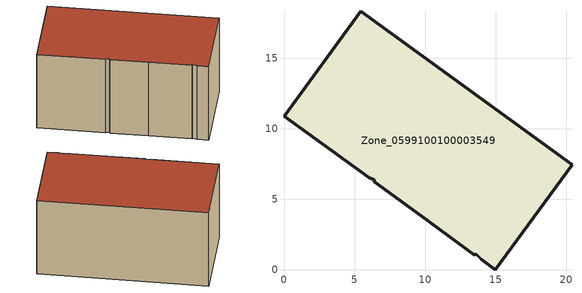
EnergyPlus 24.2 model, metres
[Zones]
Zone_0599100100003549
 floor ground (C_G): 6.05,6.54 0,10.89 5.43,18.35 20.41,7.47 14.99,0 13.97,0.74 13.59,1.13 13.54,1.06 9.77,3.79 6.39,6.25 6.41,6.4 z0
 wall outside (C_F): 14.99,0 20.41,7.47 5.43,18.35 0,10.89 6.05,6.54 6.41,6.4 6.39,6.25 9.77,3.79 13.54,1.06 13.59,1.13 13.97,0.74 14.99,0 z0:9.51
 roof outside (C_R): 0,10.89 6.05,6.54 6.41,6.4 6.39,6.25 9.77,3.79 13.54,1.06 13.59,1.13 13.97,0.74 14.99,0 20.41,7.47 5.43,18.35 z9.51
[BUILDING]
Pand.0599100100003549: North Axis=0; Terrain=City; Loads Convergence Tolerance Value=0.04; Temperature Convergence Tolerance Value=0.4; Solar Distribution=FullExterior; Maximum Number of Warmup Days=25; Minimum Number of Warmup Days=1
[Site:Location]
Rotterdam.The.Hague.AP_ZH_NLD Design_Conditions: Latitude=51.96; Longitude=4.45; Time Zone=1; Elevation=-4.5
[SITE:GROUNDTEMPERATURE:BUILDINGSURFACE]
18, 18, 18, 18, 18, 18, 18, 18, 18, 18, 18, 18
[MATERIAL] Thermal Absorptance=0.9; Solar Absorptance=0.7; Visible Absorptance=0.7
Name | Roughness | Thickness | Conductivity | Density | Specific Heat
G.D.2006-2014 | MediumSmooth | 0.15 | 0.06 | 540 | 1210
F.D.2006-2014 | Rough | 0.3 | 0.12 | 1920 | 840
R.D.2006-2014 | MediumRough | 0.2 | 0.08 | 1500 | 1000
[CONSTRUCTION]
C_G: G.D.2006-2014
C_F: F.D.2006-2014
C_R: R.D.2006-2014
[ZONE]
Zone_0599100100003549: Type=1; Multiplier=1; Ceiling Height=Autocalculate; Volume=Autocalculate; Floor Area=autocalculate; Part of Total Floor Area=Yes
[ZONEINFILTRATION:DESIGNFLOWRATE]
Infil_Zone_0599100100003549: Zone or ZoneList or Space or SpaceList=Zone_0599100100003549; Schedule=AlwaysOn; Design Flow Rate Calculation Method=Flow/Area; Flow Rate per Floor Area=0.0021; Constant Term Coefficient=1; Temperature Term Coefficient=0; Velocity Term Coefficient=0; Velocity Squared Term Coefficient=0
[HVACTEMPLATE:ZONE:IDEALLOADSAIRSYSTEM]
Zone_0599100100003549: Maximum Heating Supply Air Temperature=50; Minimum Cooling Supply Air Temperature=13; Maximum Heating Supply Air Humidity Ratio=0.0156; Minimum Cooling Supply Air Humidity Ratio=0.0077; Heating Limit=NoLimit; Cooling Limit=NoLimit; Dehumidification Control Type=ConstantSensibleHeatRatio; Cooling Sensible Heat Ratio=0.7; Dehumidification Setpoint=60; Humidification Control Type=None; Humidification Setpoint=30; Outdoor Air Method=None; Outdoor Air Flow Rate per Person=0.00944; Outdoor Air Flow Rate per Zone Floor Area=0; Outdoor Air Flow Rate per Zone=0; Demand Controlled Ventilation Type=None; Outdoor Air Economizer Type=NoEconomizer; Heat Recovery Type=None; Sensible Heat Recovery Effectiveness=0.7; Latent Heat Recovery Effectiveness=0.65
[ZONECONTROL:THERMOSTAT]
ThermostatControl_Zone_0599100100003549: Zone or ZoneList=Zone_0599100100003549; Control Type Schedule=DualSetpointControlType; Control 1=Thermostat_Zone_0599100100003549; Temperature Difference Between Cutout And Setpoint=0
[THERMOSTATSETPOINT:DUALSETPOINT]
Thermostat_Zone_0599100100003549: Heating Setpoint Temperature Schedule=HeatingSetpoint_Zone_0599100100003549; Cooling Setpoint Temperature Schedule=CoolingSetpoint_Zone_0599100100003549
[SCHEDULE:COMPACT]
HeatingSetpoint_Zone_0599100100003549: Through: 12/31, For: AllDays, Until: 24:00, 21
CoolingSetpoint_Zone_0599100100003549: Through: 12/31, For: AllDays, Until: 24:00, 24
DualSetpointControlType: Through: 12/31, For: AllDays, Until: 24:00, 4
AlwaysOn: Through: 12/31, For: AllDays, Until: 24:00, 1
